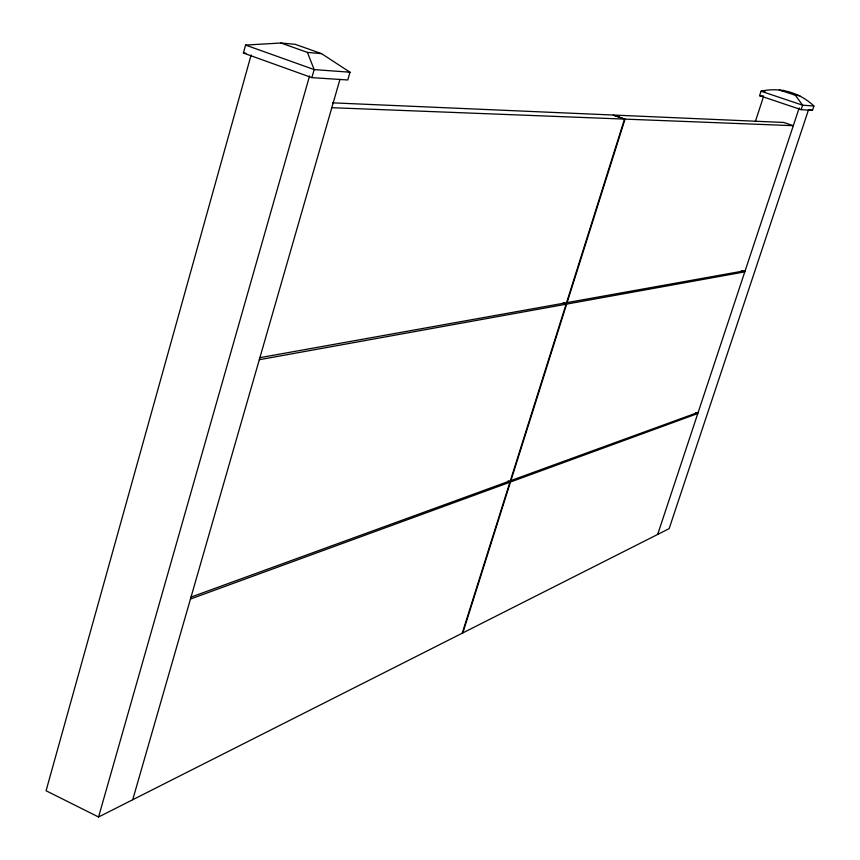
<?xml version="1.0" encoding="UTF-8"?>
<svg xmlns="http://www.w3.org/2000/svg" width="860" height="860" viewBox="0 0 860 860"><rect width="100%" height="100%" fill="white"/><g stroke="black" fill="none" stroke-linecap="round" stroke-linejoin="round"><path stroke-width="1.29" d="M243.38 53.041L245.595 45.075L280.951 43L295.335 44.354L321.533 53.642L350.009 72.208L347.773 79.98L311.879 77.636L243.38 53.041L245.981 53.255M251.131 54.986L46.075 790.759L98.556 817L669.144 528.642L808.486 109.876M98.556 817L309.568 75.949M311.879 77.636L314.169 69.595L307.418 52.395L280.951 43M132.719 799.736L339.969 79.335M462.228 633.207L509.883 482.234L507.669 481.31M563.794 303.344L566.073 304.214L510.346 480.772L191.017 597.087M462.841 632.906L510.474 482.008L697.793 413.51L695.525 412.628M741.309 270.61L744.792 271.878L566.643 304.107L510.937 480.557L698.18 412.348M759.595 95.664L761.057 91.214C780.063 86.817 799.864 92.644 813.925 106.016L812.463 110.403L801.133 109.661L759.595 95.664L763.605 95.997M755.359 121.507L763.314 97.266M657.674 534.436L799.187 107.941M801.133 109.661L802.616 105.189L795.371 95.288L779.289 89.902M190.458 599.033L509.883 482.234M781.45 90.773L783.858 90.332M259.311 359.706L566.073 304.214M259.903 357.663L566.557 302.698L624.51 119.099L612.804 115.025L332.627 102.845M745.19 270.685L567.116 302.602L625.048 119.121L613.341 115.046L783.825 122.464L793.296 125.678L331.81 107.694M618.652 117.067L619.189 117.089M813.925 106.016L802.616 105.189L761.057 91.214L765.056 91.569M307.418 52.395L321.533 53.642M795.371 95.288L799.832 95.686M809.98 109.564L812.463 110.403M347.494 71.316L350.009 72.208L314.169 69.595L245.595 45.075M563.225 302.806L566.643 304.107M508.26 481.095L510.474 482.008"/></g></svg>
